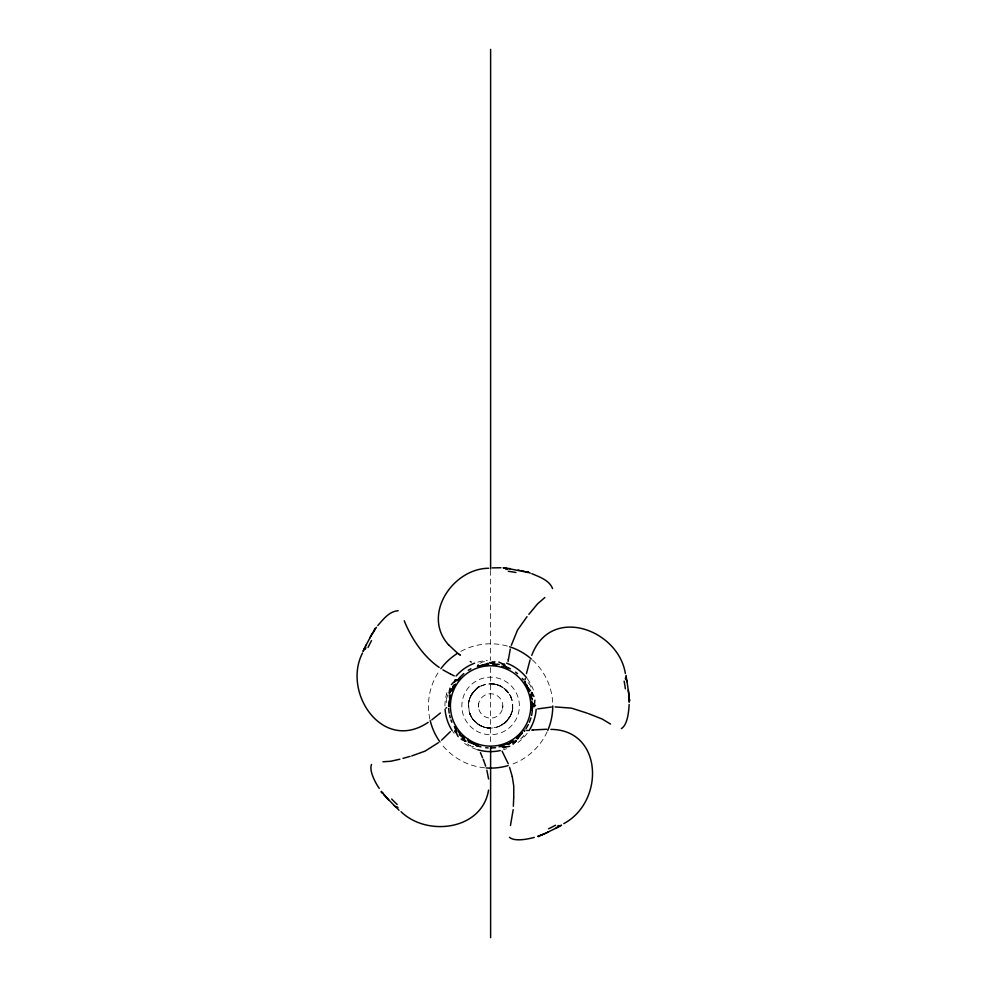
<?xml version="1.0" encoding="UTF-8"?>
<svg xmlns="http://www.w3.org/2000/svg" width="987" height="987" viewBox="0 0 987 987"><rect width="100%" height="100%" fill="white"/><g stroke="black" fill="none" stroke-linecap="round" stroke-linejoin="round"><path stroke-width="0.74" stroke-dasharray="4.93 3.7" d="M478.485 707.26L478.683 703.386M446.358 700.19L446.617 702.51M478.424 706.273L478.436 705.298M502.753 707.235L502.815 705.952A12.202 12.202 0 0 0 484.518 695.379A12.202 12.202 0 0 0 484.518 716.513A12.202 12.202 0 0 0 502.815 705.952L502.543 708.518M447.802 694.762L446.531 698.734A23.478 13.016 8.9 0 0 446.408 700.202M470.873 695.835L470.12 697.451L470.873 695.835C465.543 705.434 476.807 684.25 480.422 686.236M510.365 716.056L511.685 712.898L506.615 721.312L498.867 726.531M523.85 735.327L523.098 736.524M475.166 690.024C471.305 692.997 467.986 702.485 468.517 704.027L469.294 712.046L471.971 717.956L470.972 716.254C474.204 722.521 480.583 726.975 487.566 727.912M503.975 723.656C509.144 720.547 513.302 710.258 512.722 707.864L511.945 699.845L509.267 693.935M509.255 717.968L510.217 716.34L504.604 723.163M472.045 693.812L476.635 688.729M472.144 693.651L474.081 691.159M507.158 720.732L509.082 718.24M474.611 690.579L477.264 688.235M504.9 722.928L506.615 721.312M520.655 738.782L522.037 737.684M476.795 688.593L479.226 686.915M502.013 724.976L504.431 723.298M479.941 663.252L482.409 662.08A23.478 13.016 80.9 0 1 483.84 661.746L484.851 661.734M478.72 687.223L479.731 686.619M502.519 724.668L501.495 725.272M480.509 686.199L486.579 684.127L493.451 683.942L492.612 683.855C500.039 684.472 506.948 689.111 510.316 695.761M498.78 726.568L492.612 728.036L486.579 727.764L487.64 727.925M490.675 683.757L491.415 683.781M473.698 746.727L471.959 746.406M497.769 684.953L499.323 685.546M483.457 726.95L481.915 726.346M502.753 687.384L500.804 686.236L506.306 690.258M469.491 745.234L470.145 745.641M468.8 744.766L467.616 743.902M478.473 724.52L472.045 718.08M504.197 688.408L509.181 693.812M476.24 722.842L477.029 723.483M528.033 682.696L528.958 683.559M505.751 689.728L507.824 691.949L507.17 691.171M474.759 721.46L473.415 719.942L474.068 720.72M529.229 683.855L529.797 684.583A23.478 13.016 -27.1 0 1 530.562 685.842L531.018 687.199M509.847 694.873L510.772 696.674M471.391 717.018L470.466 715.217M478.411 705.952L478.436 706.606M490.613 570.449L490.613 660.278M490.613 667.656L490.613 744.334M527.181 733.316A45.673 45.673 0 0 1 517.99 742.508M506.578 748.738A45.673 45.673 0 0 1 503.481 749.762M476.709 749.454A45.673 45.673 0 0 1 463.248 742.508M454.057 733.316A45.673 45.673 0 0 1 452.786 731.54M444.94 705.952A45.673 45.673 0 0 1 447.827 689.987M477.745 662.129A45.673 45.673 0 0 1 487.356 660.389M527.181 678.575A45.673 45.673 0 0 1 533.412 689.987M547.156 731.762A62.156 62.156 0 0 1 509.539 765.147M484.703 767.824A62.156 62.156 0 0 1 440.856 743.199M429.876 719.153A62.156 62.156 0 0 1 439.98 669.889M460.83 651.395A62.156 62.156 0 0 1 508.132 646.3M532.425 659.958A62.156 62.156 0 0 1 552.757 704.471M522.999 736.586A23.478 13.016 44.9 0 1 522.074 737.721M471.292 746.16A23.478 13.016 -63.1 0 1 470.12 745.691M446.642 694.651A51.176 30.35 2.9 0 1 446.692 694.379M468.529 703.83L468.64 702.917L468.529 703.83M512.709 708L512.586 708.974L512.709 708M468.665 702.695L468.837 701.745L468.665 702.695M512.574 709.122L512.401 710.146L512.574 709.122M468.874 701.51L469.121 700.462L468.874 701.51M512.364 710.295L512.117 711.43L512.352 710.381M469.183 700.227L469.491 699.178L469.183 700.227M512.068 711.59L511.735 712.713L512.068 711.59M471.169 695.28L471.971 693.923L471.169 695.28M490.564 728.135L488.861 728.061L490.514 728.135M491.588 683.781L492.414 683.831L491.588 683.781M488.725 728.048L487.775 727.95L488.664 728.048M494.635 684.127L493.599 683.966L494.635 684.127M494.882 684.176L495.967 684.423L494.882 684.176M486.431 727.727L485.259 727.468L486.344 727.715M496.239 684.484L497.448 684.842L496.239 684.484M485.086 727.431L483.778 727.049L484.987 727.407M499.928 685.805L498.879 685.36L500.52 686.088L499.928 685.805M482.347 726.531L480.718 725.803L482.347 726.531M480.422 725.642L477.844 724.088L480.422 725.642M508.576 692.923L507.947 692.109L508.576 692.923M473.279 719.782L472.428 718.635L473.279 719.782M510.97 697.118L510.39 695.897L510.97 697.118M470.836 715.994L470.083 714.329L470.836 715.994M511.414 698.241L510.871 696.896L511.414 698.241M470.367 714.995L469.726 713.428L470.367 714.995M511.772 699.277L511.241 697.784L511.772 699.277M469.985 714.107L469.331 712.195L469.985 714.107M476.227 730.861A28.771 28.771 0 0 0 519.384 705.952A28.771 28.771 0 0 0 476.227 681.03A28.771 28.771 0 0 0 476.227 730.861M479.546 725.124A22.146 22.146 0 0 0 512.759 705.952A22.146 22.146 0 0 0 479.546 686.767A22.146 22.146 0 0 0 479.546 725.124"/><path stroke-width="1.48" d="M449.319 693.454L449.332 692.714M455.735 730.565L455.735 731.848A7.365 3.121 -47.6 0 0 455.772 732.255M513.351 806.28L513.721 797.582M513.746 797.064L513.758 786.096L512.278 776.683M629.163 704.459C628.596 714.428 626.93 725.174 621.354 728.628M475.919 744.988L477.646 745.345M513.191 809.673L510.464 825.527M449.356 692.356L449.973 688.149M531.685 706.717L531.759 705.668M531.771 705.471L531.845 701.239M532.635 706.754L532.585 703.447M449.467 702.559L449.418 703.176M449.48 702.448L449.616 700.906M449.048 702.621L449.258 700.573M448.801 705.039L448.888 704.262M448.925 703.904L448.999 703.089M449.295 704.447L449.134 705.779M449.739 699.746L449.356 694.947M449.788 699.339L450.59 694.971M510.279 649.027L508.071 661.487M488.577 790.106C481.977 830.264 426.927 836.964 401.043 811.696M532.412 710.677L531.586 715.489M449.603 690.394L449.48 691.208M508.305 659.686L508.354 659.378M477.979 665.497L478.189 664.782M362.537 652.987C342.057 692.245 382.475 753.254 428.148 722.361M526.441 673.603L530.044 660.007M525.01 679.846L525.294 678.562M532.659 707.913L532.018 709.727M532.104 708.974L531.611 710.171M511.328 645.301L517.533 630.027L527.021 616.678M451.664 691.159L453.378 686.767M529.39 722.262L530.944 717.894M531.746 655.356C550.721 604.562 618.318 629.472 625.339 673.393M363.191 651.309L363.759 650.026M363.709 650.125L364.672 648.003M364.03 649.397L364.215 649.002M364.289 648.841L366.054 645.091M524.479 731.268A28.882 2.529 -39 0 0 524.541 730.738L524.418 730.491M371.519 764.444C369.015 770.119 374.529 781.618 379.267 788.379M365.449 646.325L371.05 635.764M528.366 724.52L525.886 728.887M369.804 637.935L375.294 629.003M448.9 705.853L448.69 705.853A28.894 2.529 -75 0 1 448.493 705.754A6.786 1.061 48.5 0 0 448.591 705.779L448.678 705.791M453.304 687.408L455.538 684.053M453.773 687.408L454.563 686.187M373.579 631.643L374.246 630.582M518.052 738.288L520.507 735.056M518.015 738.362L517.533 739.103M374.838 629.681L375.628 628.485M451.392 684.571L454.871 680.968M375.998 627.954L376.454 627.288M533.264 706.581L534.029 705.545A7.365 3.121 -11.6 0 0 534.263 705.137L534.917 700.19M528.859 614.358L537.631 603.785L544.836 597.53M377.811 625.524C383.24 619.392 389.285 611.2 398.18 610.756M456.919 680.808L457.919 679.883M515.967 741.249L515.313 741.953M521.839 732.959L522.382 732.329M521.704 733.119L520.828 734.131M521.864 733.551L520.976 734.538M519.976 735.068L516.546 738.35M441.571 740.176L450.368 731.651M459.017 678.18L463.767 673.553M515.004 742.273L513.03 744.235M563.799 823.627C605.019 801.567 602.847 729.751 550.906 729.393M457.734 679.661L459.374 678.538M446.58 707.605L445.964 708.148M440.412 712.984L431.812 719.868M458.523 679.352L459.263 678.797M438.376 742.705L425.163 751.082L411.739 755.931M513.437 740.805L509.465 743.347M561.159 825.292L559.407 826.316M468.282 670.296L470.935 668.767M559.789 826.094L555.619 828.401M558.987 826.551L558.371 826.896M556.927 827.698L546.773 832.695M548.377 831.979L545.971 833.053M455.204 680.783L456.487 680.364M545.367 833.312L541.974 834.718M542.406 834.546L540.42 835.323M541.629 834.854L539.655 835.619M487.714 663.535L487.072 663.782M488.331 663.301L483.544 664.831M539.692 835.607L538.322 836.112M509.773 746.295L504.974 747.171A7.365 3.121 60.4 0 1 504.493 747.184L503.247 746.727M537.779 836.31L538.495 836.051M507.824 743.704L505.837 744.371M489.737 662.808L490.44 662.598M402.955 758.374L410.111 756.375M504.739 744.692L503.975 744.901M399.895 759.213L390.642 761.273L382.944 761.779M534.251 837.408C525.318 839.838 513.919 841.38 509.452 837.284M503.037 746.11L501.384 746.295M490.786 662.499L492.612 662.154M503.691 744.975L502.988 745.136L503.592 744.988M480.792 665.843L482.742 665.386M478.559 665.904L478.818 665.843M480.903 665.398L482.939 664.942M478.522 666.348L479.596 665.769M483.877 665.152L488.688 664.485M551.449 707.025L537.718 708.913M492.994 662.08L494.993 661.796M488.627 568.253C452.416 568.611 421.572 615.37 448.641 644.881M533.251 729.948L531.746 730.084M501.766 746.53L499.965 746.517M528.045 730.405L526.725 730.528M495.56 747.727L490.613 748.01M532.98 729.973L546.601 729.245M492.279 567.883L500.927 567.735M500.841 746.332L500.027 746.332M555.089 706.902L571.535 708.16L587.327 713.194M492.649 664.337L497.349 664.609M485.703 747.727L488.158 747.936M503.321 567.895L504.604 568.018M504.493 568.006L505.504 568.117M505.122 568.068L506.812 568.253M506.664 568.241L528.156 572.485M508.638 568.487L509.995 568.672M518.064 570.054L519.631 570.375M525.775 571.843L526.725 572.09M468.332 742.039L472.168 743.371M478.448 746.209L480.99 746.9M527.366 572.263L528.366 572.546M498.83 662.043L503.321 664.226A7.365 3.121 -83.6 0 1 503.629 664.424M529.377 572.83L530.278 573.102M465.975 741.36L465.272 741.114M501.877 666.262L503.074 666.731M588.425 713.601L602.144 719.017L610.534 724.063M531.783 573.632C539.445 576.939 549.315 580.146 552.584 588.622M504.11 666.126L505.11 666.657M464.939 740.99L463.483 740.312M474.377 743.902L475.339 744.309M474.167 743.816L473.143 743.384M473.92 744.149L472.724 743.618M476.832 745.432L476.116 745.111M475.796 744.975L475.08 744.654M471.996 742.866L467.813 740.62M506.936 667.175L510.378 668.804M450.936 674.257L454.254 675.861M463.15 740.151L461.126 739.09M450.356 673.973L442.904 669.877M470.231 661.463L471.305 662.104M505.443 666.558L507.034 667.767M505.986 667.2L506.664 667.681M460.473 655.245L459.831 654.788M439.178 667.397C423.004 656.318 411.036 637.738 404.251 620.798M459.658 654.652L458.844 654.06M464.507 738.412L460.867 735.426M458.671 653.937L457.734 653.221M515.633 672.122L517.558 673.64M456.969 652.629L448.48 644.684M394.245 805.614L398.057 809.155M395.318 806.638L386.546 797.545M388.607 799.828L384.017 794.584M503.604 664.485L504.406 665.571M524.948 681.758L525.491 682.449M384.313 794.942L381.414 791.364M522.271 678.402L523.48 679.846M383.351 793.77L382.722 793.005M460.374 734.427L457.795 730.849M530.463 690.592L527.477 687.199M458.165 736.635L455.834 732.28M456.265 730.17L455.797 729.208M531.993 692.689L533.955 696.464M525.837 684.398L527.44 687.125M526.305 684.386L527.243 685.977M525.17 683.275L525.577 683.991M524.603 682.301L524.985 682.955M527.527 687.273L529.538 691.517M508.243 763.753L502.087 751.144M482.557 757.72L480.41 752.6M455.463 729.097L454.896 727.185M483.198 759.324L483.519 760.15M485.69 766.171L483.556 760.237M455.365 728.147L455.13 727.468M450.973 720.029L451.836 722.25M530.574 694.268L531.82 698.685M509.563 767.368L512.216 776.436M486.862 770.218L488.565 779.002M449.628 715.415L450.245 717.759M626.091 676.502L627.164 681.955M626.893 680.499L628.608 692.578M449.147 713.033L448.616 708.333M628.324 689.962L629.052 698.562M628.978 697.266L629.138 700.412M629.114 699.746L629.175 701.375M629.188 701.671L629.2 702.349M490.613 49.35L490.613 569.067M490.613 746.999L490.613 937.65M536.175 709.209A45.673 45.673 0 0 1 529.032 730.639M500.323 750.576A45.673 45.673 0 0 1 477.745 749.762M452.194 730.639A45.673 45.673 0 0 1 445.063 709.209M456.093 676.033A45.673 45.673 0 0 1 474.648 663.153M506.578 663.153A45.673 45.673 0 0 1 526.515 677.711M552.769 705.952A62.156 62.156 0 0 1 547.748 730.417M508.132 765.591A62.156 62.156 0 0 1 486.184 767.948M439.98 742.002A62.156 62.156 0 0 1 430.209 720.596M440.856 668.692A62.156 62.156 0 0 1 457.006 653.653M509.539 646.744A62.156 62.156 0 0 1 531.314 658.971M531.487 692.8A18.198 5.675 59.2 0 1 532.412 695.946M535.534 705.273A25.884 7.23 61.2 0 1 533.597 705.606M532.252 702.806A17.655 0.716 88.3 0 1 532.252 703.2M524.64 730.195A7.538 0.716 -45.4 0 1 524.048 730.948M520.902 733.662A12.424 1.949 -51.4 0 1 520.198 734.451M515.93 740.41A17.544 4.997 -47.9 0 1 512.315 742.878M508.897 744.087A26.254 5.503 -42.2 0 1 508.009 744.531M505.739 746.505A32.805 5.466 -39.2 0 1 502.42 746.653M501.519 746.135A49.288 7.822 -33.1 0 1 501.162 746.172M499.138 746.851A44.501 6.502 -29.3 0 1 499.04 746.789M478.066 745.802A7.538 0.716 26.6 0 1 477.165 745.469M473.612 743.31A12.424 1.949 20.6 0 1 472.65 742.89M465.667 740.669A17.544 4.997 24.1 0 1 462.187 737.992M459.991 735.118A26.254 5.503 29.8 0 1 459.288 734.402M456.722 732.86A32.805 5.466 32.8 0 1 455.55 729.751M455.76 728.727A49.288 7.822 38.9 0 1 455.612 728.406M454.353 726.691A44.501 6.502 42.7 0 1 454.415 726.481M476.302 745.839A28.894 2.529 33 0 0 477.523 745.876A6.786 1.061 -23.5 0 1 477.449 745.938M448.838 706.334A7.538 0.716 -81.4 0 1 448.875 705.36M449.825 701.325A12.424 1.949 -87.4 0 1 449.924 700.276M449.875 692.948A17.544 4.997 -83.9 0 1 451.355 688.815M453.415 685.842A26.267 5.503 -78.2 0 1 453.86 684.953M454.538 682.005A32.805 5.466 -75.2 0 1 457.141 679.957M458.178 679.833A49.288 7.822 -69.1 0 1 458.437 679.599M460.139 677.933A41.343 5.577 -61.6 0 1 460.337 677.958M460.041 678.464A12.757 1.345 -51.2 0 1 460.435 678.39M477.338 666.336A7.538 0.716 -9.4 0 1 478.276 666.065M482.409 665.719A12.424 1.949 -15.4 0 1 483.433 665.497M490.391 663.19A17.544 4.997 -11.9 0 1 494.771 663.313M498.238 664.35A26.267 5.503 -6.2 0 1 499.225 664.51M502.235 664.239A32.805 5.466 -3.2 0 1 504.986 666.077M505.418 667.027A49.288 7.822 2.9 0 1 505.739 667.2M507.787 667.903A44.489 6.502 6.7 0 1 507.836 668.063M507.836 668.298A41.355 5.577 10.4 0 1 507.873 668.495M507.306 668.372A12.757 1.345 20.8 0 1 507.491 668.68M477.757 665.855A6.786 1.061 -59.5 0 0 477.794 665.929A28.882 2.529 -3 0 1 477.844 665.756M521.05 733.575A12.535 2.11 -51.1 0 1 520.729 733.946M517.509 736.376A17.556 3.862 -65.2 0 1 516.867 737.437M516.176 740.706A18.259 9.167 -82.7 0 1 515.954 740.978M512.019 740.694A28.055 13.065 -83.5 0 1 509.415 743.84M503.284 747.566A7.736 1.678 39.1 0 1 504.11 747.998M524.516 730.787A6.786 1.061 84.5 0 1 524.578 730.824M539.778 836.186A20.147 3.023 -16.6 0 1 538.52 836.668M561.541 825.255A23.7 3.368 -26.6 0 1 560.924 825.625M558.778 825.477A42.823 10.635 -33.4 0 1 557.297 826.304M555.459 825.268A94.999 49.757 -40.4 0 1 548.575 828.796M545.49 833.386A58.406 17.717 -32.1 0 1 542.307 834.706M473.735 743.433A12.535 2.11 20.9 0 1 473.291 743.236M469.985 740.929A17.556 3.862 6.8 0 1 468.776 740.645M465.457 740.99A18.259 9.167 -10.7 0 1 465.124 740.867M464.174 737.042A28.055 13.065 -11.5 0 1 460.386 735.537M454.958 730.861A7.736 1.678 -68.9 0 1 454.797 731.774M456.105 728.591A6.638 2.233 67.6 0 1 455.895 728.258M462.175 736.413A11.313 7.477 -9.8 0 1 462.385 736.795M381.944 792.943A20.147 3.023 55.4 0 1 381.105 791.895M399.056 810.265A23.7 3.368 45.4 0 1 398.526 809.796M398.008 807.711A42.823 10.635 38.6 0 1 396.749 806.552M397.169 804.479A94.999 49.757 31.6 0 1 391.691 799.026M386.361 797.508A58.406 17.717 39.9 0 1 384.128 794.905M449.751 701.486A12.535 2.11 -87.1 0 1 449.801 700.992M450.973 697.13A17.556 3.862 78.8 0 1 450.874 695.897M449.504 692.849A18.259 9.167 61.3 0 1 449.517 692.492M452.873 690.406A28.055 13.065 60.5 0 1 453.132 686.335M454.822 680.944A7.365 3.121 24.4 0 1 455.143 680.746M455.895 679.722A7.736 1.678 3.1 0 1 454.982 679.858M374.283 629.472A20.147 3.023 -52.6 0 1 375.023 628.349M363.105 651.112A23.7 3.368 -62.6 0 1 363.389 650.458M365.215 649.31A42.823 10.635 -69.4 0 1 365.93 647.768M368.028 647.521A94.999 49.757 -76.4 0 1 371.519 640.625M371.309 635.097A58.406 17.717 -68.1 0 1 373.111 632.161M482.236 665.694A12.535 2.11 -15.1 0 1 482.717 665.596M486.739 665.522A17.556 3.862 -29.2 0 1 487.886 665.041M490.366 662.808A18.259 9.167 -46.7 0 1 490.712 662.709M493.722 665.25A28.055 13.065 -47.5 0 1 497.682 664.239M504.826 664.831A7.736 1.678 75.1 0 1 504.406 663.992M527.403 571.683A20.147 3.023 19.4 0 1 528.699 572.041M503.37 567.735A23.7 3.368 9.4 0 1 504.073 567.796M505.726 569.178A42.823 10.635 2.6 0 1 507.417 569.376M508.293 571.3A94.999 49.757 -4.4 0 1 515.93 572.497M521.136 570.585A58.406 17.717 3.9 0 1 524.479 571.387M526.305 685.533A12.535 2.11 56.9 0 1 526.552 685.965M527.872 689.777A17.556 3.862 42.8 0 1 528.674 690.715M531.574 692.38A18.259 9.167 25.3 0 1 531.771 692.677M530.278 696.328A28.055 13.065 24.5 0 1 532.474 699.771M534.115 706.754A7.736 1.678 -32.9 0 1 534.781 706.1M531.845 707.913A6.638 2.233 -76.4 0 1 531.796 708.456M533.276 703.608A17.371 4.281 -78.6 0 1 533.264 704.693M524.714 681.388A6.786 1.061 12.5 0 1 524.776 681.338M629.669 699.438A20.147 3.023 -88.6 0 1 629.731 700.782M626.005 675.367A23.7 3.368 81.4 0 1 626.165 676.058M625.351 678.057A42.823 10.635 74.6 0 1 625.684 679.722M624.129 681.153A94.999 49.757 67.6 0 1 625.363 688.79M628.781 693.145A58.406 17.717 75.9 0 1 629.052 696.575M467.974 739.152A40.183 40.183 0 0 0 530.685 708.95A40.183 40.183 0 0 0 473.18 669.741A40.183 40.183 0 0 0 467.974 739.152M459.794 677.859A44.489 6.502 -65.3 0 0 459.671 677.859"/></g></svg>
